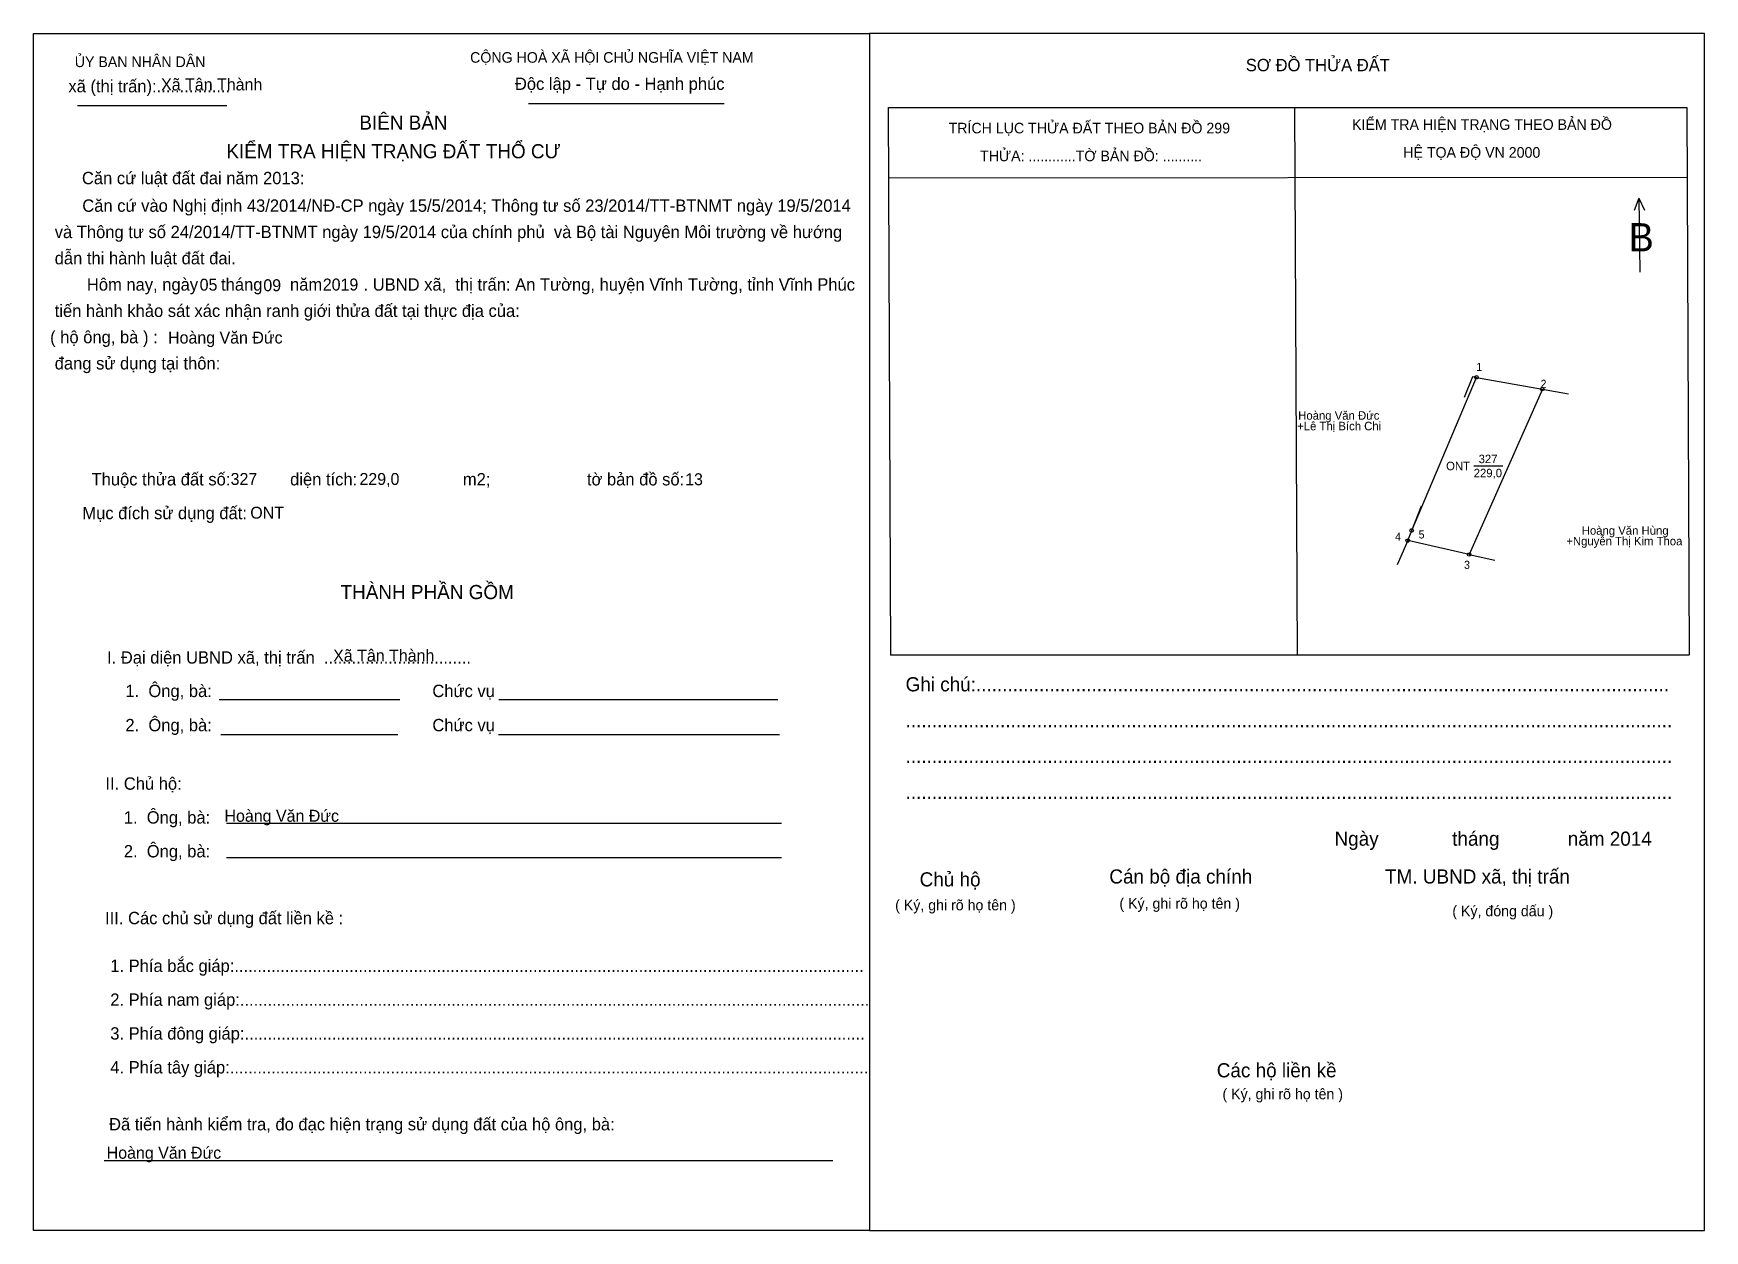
# Model space of a CAD drawing. Extents: x 540396 to 540633, y 1835230 to 1835400.
import ezdxf

# ---------------------------------------------------------------- set-up
doc = ezdxf.new("R2010")
doc.units = 0
for name, color, linetype in [('bbhtNoiDung', 7, 'Continuous'), ('bbhtTemplate', 7, 'Continuous'), ('CanhThua', 7, 'Continuous'), ('MocDinhThua', 7, 'Continuous'), ('NhanDiaChinhThua', 7, 'Continuous'), ('NhanTuCan', 7, 'Continuous'), ('RauThua', 7, 'Continuous'), ('SoHieuDinhThua', 7, 'Continuous')]:
    doc.layers.add(name, color=color, linetype=linetype)

msp = doc.modelspace()

# ---------------------------------------------------------------- linework, layer by layer
at = {"layer": 'bbhtTemplate'}
for p, q in [((540402.12, 1835389.92), (540423.28, 1835389.92)), ((540466.04, 1835390.2), (540493.8, 1835390.2)), ((540574.64, 1835389.64), (540575.04, 1835311.96)), ((540517.1, 1835379.66), (540630.27, 1835379.77)), ((540623.5, 1835376.78), (540622.82, 1835375.03)), ((540623.5, 1835376.78), (540624.29, 1835375.09)), ((540623.5, 1835376.78), (540623.61, 1835366.28)), ((540422.21, 1835305.69), (540447.82, 1835305.69)), ((540461.87, 1835305.69), (540501.41, 1835305.69)), ((540422.43, 1835300.73), (540447.54, 1835300.73)), ((540461.81, 1835300.73), (540501.64, 1835300.73)), ((540423.22, 1835288.15), (540501.92, 1835288.15)), ((540423.22, 1835283.3), (540501.92, 1835283.3)), ((540405.9, 1835240.31), (540509.2, 1835240.31))]:
    msp.add_line(p, q, dxfattribs=at)
for points in [[(540395.86, 1835230.38), (540395.86, 1835400.13), (540514.39, 1835400.13), (540514.39, 1835230.38)], [(540632.81, 1835230.38), (540632.81, 1835400.13), (540514.39, 1835400.13), (540514.39, 1835230.38)]]:
    msp.add_lwpolyline(points, close=True, dxfattribs=at)
for points in [[(540517.44, 1835311.96), (540517.1, 1835389.64), (540630.27, 1835389.64), (540630.61, 1835311.96)], [(540630.55, 1835311.96), (540517.38, 1835311.96)]]:
    msp.add_lwpolyline(points, dxfattribs=at)
at = {"layer": 'CanhThua'}
for p, q in [((540591.28, 1835329.66), (540600.46, 1835351.36)), ((540609.81, 1835349.71), (540599.43, 1835326.24)), ((540600.46, 1835351.36), (540609.81, 1835349.71)), ((540590.71, 1835328.21), (540591.28, 1835329.66)), ((540599.43, 1835326.24), (540590.71, 1835328.21))]:
    msp.add_line(p, q, dxfattribs=at)
at = {"layer": 'MocDinhThua'}
for centre in [(540600.46, 1835351.36), (540609.81, 1835349.71), (540590.71, 1835328.21), (540591.28, 1835329.66), (540599.43, 1835326.24)]:
    msp.add_circle(centre, 0.25, dxfattribs=at)
at = {"layer": 'NhanDiaChinhThua'}
msp.add_line((540600.07, 1835338.8), (540604.19, 1835338.8), dxfattribs=at)
at = {"layer": 'RauThua'}
for p, q in [((540599.91, 1835351.46), (540598.74, 1835348.49)), ((540600.46, 1835351.36), (540599.91, 1835351.46)), ((540609.81, 1835349.71), (540613.5, 1835349.04)), ((540591.28, 1835329.66), (540592.66, 1835333.14)), ((540590.71, 1835328.21), (540589.22, 1835324.77)), ((540599.43, 1835326.24), (540603.09, 1835325.42))]:
    msp.add_line(p, q, dxfattribs=at)

# ---------------------------------------------------------------- texts
at = {"layer": 'bbhtNoiDung'}
for s, height, p in [('Xã Tân Thành', 1.6925, (540413.97, 1835392.05)), ('05', 1.692, (540419.43, 1835363.66)), ('09', 1.692, (540428.46, 1835363.58)), ('2019', 1.692, (540436.89, 1835363.68)), ('Hoàng Văn Đức', 1.6925, (540414.95, 1835356.16)), ('327', 1.692, (540423.82, 1835336.11)), ('229,0', 1.692, (540442.09, 1835336.11)), ('13', 1.692, (540488.27, 1835336.07)), ('ONT', 1.692, (540426.61, 1835331.33)), ('Xã Tân Thành', 1.6925, (540438.36, 1835311.08)), ('Hoàng Văn Đức', 1.6925, (540422.95, 1835288.35)), ('Hoàng Văn Đức', 1.6925, (540406.25, 1835240.57))]:
    msp.add_text(s, height=height, dxfattribs=at).set_placement(p)
at = {"layer": 'bbhtTemplate'}
for s, height, p in [('ỦY BAN NHÂN DÂN', 1.5029, (540401.72, 1835395.36)), ('CỘNG HOÀ XÃ HỘI CHỦ NGHĨA VIỆT NAM', 1.5029, (540457.78, 1835395.98)), ('SƠ ĐỒ THỬA ĐẤT', 1.7533, (540567.76, 1835394.77)), ('xã (thị trấn):................', 1.7533, (540400.82, 1835391.78)), ('Độc lập - Tự do - Hạnh phúc', 1.7533, (540464.13, 1835392.12)), ('BIÊN BẢN', 2.004, (540442.07, 1835386.49)), ('TRÍCH LỤC THỬA ĐẤT THEO BẢN ĐỒ 299', 1.5029, (540525.62, 1835385.96)), ('KIỂM TRA HIỆN TRẠNG THEO BẢN ĐỒ', 1.5029, (540582.82, 1835386.46)), ('KIỂM TRA HIỆN TRẠNG ĐẤT THỔ CƯ', 2.004, (540423.22, 1835382.43)), ('        THỬA: ............TỜ BẢN ĐỒ: ..........', 1.5029, (540525.62, 1835382.01)), ('             HỆ TỌA ĐỘ VN 2000', 1.5029, (540582.82, 1835382.51)), ('Căn cứ luật đất đai năm 2013:', 1.7533, (540402.74, 1835378.75)), ('       Căn cứ vào Nghị định 43/2014/NĐ-CP ngày 15/5/2014; Thông tư số 23/2014/TT-BTNMT ngày 19/5/2014', 1.75329, (540398.23, 1835374.84)), (' và Thông tư số 24/2014/TT-BTNMT ngày 19/5/2014 của chính phủ  và Bộ tài Nguyên Môi trường về hướng', 1.7533, (540398.23, 1835371.11)), ('B', 4.01, (540622.03, 1835369.22)), (' dẫn thi hành luật đất đai.', 1.7533, (540398.23, 1835367.39)), ('        Hôm nay, ngày     tháng      năm         . UBND xã,  thị trấn: An Tường, huyện Vĩnh Tường, tỉnh Vĩnh Phúc', 1.75329, (540398.23, 1835363.66)), (' tiến hành khảo sát xác nhận ranh giới thửa đất tại thực địa của:', 1.7533, (540398.23, 1835359.93)), ('( hộ ông, bà ) :', 1.7533, (540398.23, 1835356.2)), (' đang sử dụng tại thôn:', 1.7533, (540398.23, 1835352.48)), ('  Thuộc thửa đất số:             diện tích:                       m2;                     tờ bản đồ số:', 1.75329, (540402.8, 1835336.04)), ('Mục đích sử dụng đất:', 1.7533, (540402.8, 1835331.25)), ('THÀNH PHẦN GỒM', 2.004, (540439.41, 1835319.92)), ('I. Đại diện UBND xã, thị trấn  ................................', 1.7533, (540406.3, 1835310.77)), ('Ghi chú:....................................................................................................................................', 2.00397, (540519.52, 1835306.84)), ('    1.  Ông, bà:                                                Chức vụ', 1.7533, (540406.3, 1835306.03)), ('    2.  Ông, bà:                                                Chức vụ', 1.7533, (540406.3, 1835301.18)), ('..................................................................................................................................................', 2.00397, (540519.52, 1835301.76)), ('..................................................................................................................................................', 2.00397, (540519.52, 1835296.68)), ('II. Chủ hộ:', 1.7533, (540406.07, 1835292.89)), ('    1.  Ông, bà:', 1.7533, (540406.07, 1835288.09)), ('..................................................................................................................................................', 2.00397, (540519.52, 1835291.6)), ('    2.  Ông, bà:', 1.7533, (540406.07, 1835283.3)), ('Ngày              tháng             năm 2014', 2.004, (540580.34, 1835284.95)), ('Chủ hộ', 2.004, (540521.51, 1835279.18)), ('Cán bộ địa chính', 2.004, (540548.41, 1835279.59)), ('TM. UBND xã, thị trấn', 2.004, (540587.5, 1835279.59)), ('III. Các chủ sử dụng đất liền kề :', 1.7533, (540406.02, 1835273.82)), ('( Ký, ghi rõ họ tên )', 1.5029, (540518.04, 1835275.79)), ('( Ký, ghi rõ họ tên )', 1.5029, (540549.84, 1835276.02)), ('( Ký, đóng dấu )', 1.5029, (540597.04, 1835274.95)), ('    1. Phía bắc giáp:.........................................................................................................................................', 1.75329, (540404.15, 1835267.05)), ('    2. Phía nam giáp:.........................................................................................................................................', 1.75329, (540404.15, 1835262.25)), ('    3. Phía đông giáp:.......................................................................................................................................', 1.75329, (540404.15, 1835257.46)), ('    4. Phía tây giáp:...........................................................................................................................................', 1.75329, (540404.15, 1835252.66)), ('Các hộ liền kề', 2.004, (540563.64, 1835252.11)), ('( Ký, ghi rõ họ tên )', 1.5029, (540564.45, 1835249)), ('    Đã tiến hành kiểm tra, đo đạc hiện trạng sử dụng đất của hộ ông, bà:', 1.7533, (540403.98, 1835244.59))]:
    msp.add_text(s, height=height, dxfattribs=at).set_placement(p)
at = {"layer": 'NhanDiaChinhThua'}
for s, p in [('327', (540600.77, 1835339.2)), ('ONT', (540596.16, 1835338.2)), ('229,0', (540600.07, 1835337.2))]:
    msp.add_text(s, height=1.2, dxfattribs=at).set_placement(p)
at = {"layer": 'NhanTuCan'}
for s, p in [('+Lê Thị Bích Chi', (540575.04, 1835343.86)), ('Hoàng Văn Đức', (540575.19, 1835345.36)), ('Hoàng Văn Hùng', (540615.39, 1835329.05)), ('+Nguyễn Thị Kim Thoa', (540613.2, 1835327.55))]:
    msp.add_text(s, height=1.2003, dxfattribs=at).set_placement(p)
at = {"layer": 'SoHieuDinhThua'}
for s, p in [('1', (540600.43, 1835352.28)), ('2', (540609.55, 1835349.89)), ('4', (540588.93, 1835328.22)), ('5', (540592.26, 1835328.52)), ('3', (540598.7, 1835324.22))]:
    msp.add_text(s, height=1.13, dxfattribs=at).set_placement(p)

doc.saveas('drawing.dxf')
